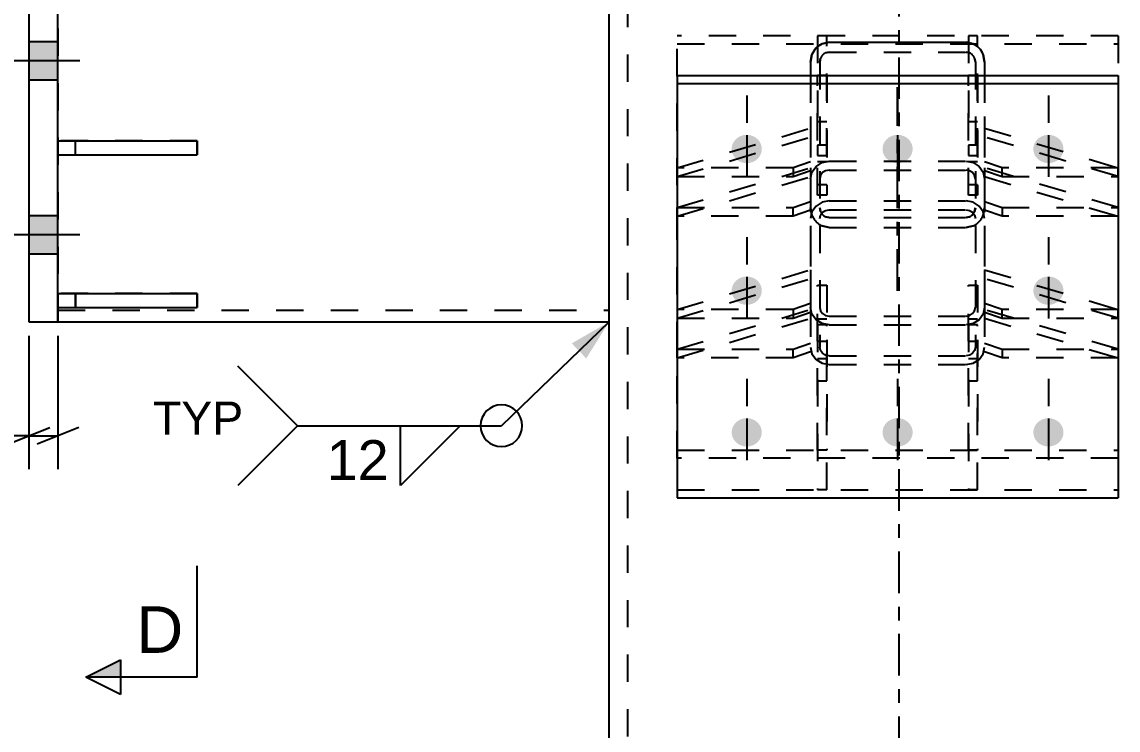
# Model space of a CAD drawing. Header units: millimetres. Extents: x 0 to 1189, y 0 to 841.
# Drawn here: x 135.3 to 214, y 686.6 to 737.5 of the extents above; entities that cross this region are included whole.
import ezdxf

# ---------------------------------------------------------------- set-up
doc = ezdxf.new("R2010")
doc.units = ezdxf.units.MM
doc.linetypes.add('DXK_LINE_DOT2', pattern=[3.9198, 1.9599, -1.9599])
doc.linetypes.add('DXK_LINE_DOT3', pattern=[5.9187, 2.979, -0.9799, 0.9799, -0.9799])
doc.styles.add('Arial', font='ARIAL.TTF', dxfattribs={"height": 0.2})
doc.styles.add('Arial Narrow', font='ARIALN.TTF', dxfattribs={"height": 0.2})

# ---------------------------------------------------------------- blocks, each defined once
blk = doc.blocks.new('Part-284935191-1264 - 1225')
at = {"color": 7, "linetype": 'DXK_LINE_DOT2'}
for p, q in [((147.877, 728.914), (137.877, 728.914)), ((137.877, 728.914), (137.877, 727.914)), ((139.127, 727.914), (139.127, 728.914)), ((147.877, 727.914), (147.877, 728.914)), ((137.877, 727.914), (147.877, 727.914))]:
    blk.add_line(p, q, dxfattribs=at)
blk = doc.blocks.new('Part-284935191-1252 - 1225')
at = {"color": 7, "linetype": 'DXK_LINE_DOT2'}
for p, q in [((182.345, 706.129), (182.345, 736.456)), ((214.012, 736.456), (182.345, 736.456)), ((214.012, 736.456), (214.012, 706.129)), ((182.345, 735.886), (214.012, 735.886)), ((182.345, 706.699), (214.012, 706.699)), ((214.012, 706.129), (182.345, 706.129))]:
    blk.add_line(p, q, dxfattribs=at)
blk = doc.blocks.new('Bolt-284935191-1291 - 1225')
at = {"linetype": 'Continuous'}
for points in [[(135.791, 736.039), (135.791, 733.289), (137.874, 733.289), (137.874, 736.039)], [(135.791, 736.039), (135.791, 733.289), (137.874, 733.289), (137.874, 736.039)], [(135.791, 723.539), (135.791, 720.789), (137.874, 720.789), (137.874, 723.539)], [(135.791, 723.539), (135.791, 720.789), (137.874, 720.789), (137.874, 723.539)]]:
    blk.add_hatch(color=1, dxfattribs=at).paths.add_polyline_path(points)
at = {"color": 1, "linetype": 'Continuous'}
for p, q in [((137.874, 736.039), (135.791, 736.039)), ((137.874, 736.039), (135.791, 736.039)), ((139.458, 734.664), (129.541, 734.664)), ((139.458, 734.664), (129.541, 734.664)), ((137.874, 733.289), (135.791, 733.289)), ((137.874, 733.289), (135.791, 733.289)), ((137.874, 723.539), (135.791, 723.539)), ((137.874, 723.539), (135.791, 723.539)), ((139.458, 722.164), (129.541, 722.164)), ((139.458, 722.164), (129.541, 722.164)), ((137.874, 720.789), (135.791, 720.789)), ((137.874, 720.789), (135.791, 720.789))]:
    blk.add_line(p, q, dxfattribs=at)
blk = doc.blocks.new('Part-284935191-1254 - 1225')
at = {"color": 7, "linetype": 'DXK_LINE_DOT2'}
for p, q in [((203.262, 715.704), (203.262, 703.849)), ((203.928, 715.704), (203.262, 715.704)), ((203.928, 703.849), (203.928, 715.704)), ((203.262, 713.281), (203.928, 713.281)), ((203.262, 711.679), (203.928, 711.679)), ((203.928, 703.849), (203.262, 703.849))]:
    blk.add_line(p, q, dxfattribs=at)
blk = doc.blocks.new('Part-284935191-1255 - 1225')
at = {"color": 7, "linetype": 'DXK_LINE_DOT2'}
for p, q in [((182.345, 713.951), (191.928, 716.801)), ((191.928, 716.801), (191.928, 713.752)), ((182.345, 713.324), (191.928, 716.174)), ((190.678, 713.951), (191.928, 714.378)), ((182.345, 713.324), (182.345, 713.951)), ((182.345, 713.951), (190.678, 713.951)), ((190.678, 713.324), (182.345, 713.324)), ((190.678, 713.324), (190.678, 713.951)), ((191.928, 713.752), (190.678, 713.324))]:
    blk.add_line(p, q, dxfattribs=at)
blk = doc.blocks.new('Part-284935191-1256 - 1225')
at = {"color": 7, "linetype": 'DXK_LINE_DOT2'}
for p, q in [((182.345, 724.13), (191.928, 726.98)), ((191.928, 726.98), (191.928, 723.931)), ((182.345, 723.504), (191.928, 726.354)), ((190.678, 724.13), (191.928, 724.558)), ((182.345, 723.504), (182.345, 724.13)), ((182.345, 724.13), (190.678, 724.13)), ((190.678, 723.504), (182.345, 723.504)), ((190.678, 723.504), (190.678, 724.13)), ((191.928, 723.931), (190.678, 723.504))]:
    blk.add_line(p, q, dxfattribs=at)
blk = doc.blocks.new('Part-284935191-1257 - 1225')
at = {"color": 7, "linetype": 'DXK_LINE_DOT2'}
for p, q in [((203.262, 706.699), (203.262, 718.555)), ((203.262, 718.555), (203.928, 718.555)), ((203.928, 718.555), (203.928, 706.699)), ((203.262, 716.132), (203.928, 716.132)), ((203.262, 714.53), (203.928, 714.53)), ((203.928, 706.699), (203.262, 706.699))]:
    blk.add_line(p, q, dxfattribs=at)
blk = doc.blocks.new('Part-284935191-1258 - 1225')
at = {"color": 7, "linetype": 'DXK_LINE_DOT2'}
for p, q in [((182.345, 716.801), (191.928, 719.651)), ((191.928, 719.651), (191.928, 716.602)), ((182.345, 716.175), (191.928, 719.025)), ((191.928, 717.229), (190.678, 716.801)), ((190.678, 716.801), (182.345, 716.801)), ((182.345, 716.801), (182.345, 716.175)), ((190.678, 716.801), (190.678, 716.175)), ((190.678, 716.175), (191.928, 716.602)), ((182.345, 716.175), (190.678, 716.175))]:
    blk.add_line(p, q, dxfattribs=at)
blk = doc.blocks.new('Part-284935191-1259 - 1225')
at = {"color": 7, "linetype": 'DXK_LINE_DOT2'}
for p, q in [((182.345, 726.981), (191.928, 729.831)), ((191.928, 729.831), (191.928, 726.782)), ((182.345, 726.354), (191.928, 729.204)), ((191.928, 727.408), (190.678, 726.981)), ((190.678, 726.981), (182.345, 726.981)), ((182.345, 726.981), (182.345, 726.354)), ((190.678, 726.981), (190.678, 726.354)), ((190.678, 726.354), (191.928, 726.782)), ((182.345, 726.354), (190.678, 726.354))]:
    blk.add_line(p, q, dxfattribs=at)
blk = doc.blocks.new('Part-284935191-1260 - 1225')
at = {"color": 2, "linetype": 'Continuous'}
for p, q in [((137.877, 717.955), (147.877, 717.955)), ((137.877, 717.955), (137.877, 716.955)), ((147.877, 717.955), (147.877, 716.955)), ((137.877, 716.955), (147.877, 716.955))]:
    blk.add_line(p, q, dxfattribs=at)
at = {"color": 7, "linetype": 'DXK_LINE_DOT2'}
blk.add_line((139.127, 716.955), (139.127, 717.955), dxfattribs=at)
blk = doc.blocks.new('Part-284935191-1261 - 1225')
at = {"color": 2, "linetype": 'Continuous'}
for p, q in [((137.877, 728.914), (147.877, 728.914)), ((137.877, 728.914), (137.877, 727.914)), ((147.877, 728.914), (147.877, 727.914)), ((137.877, 727.914), (147.877, 727.914))]:
    blk.add_line(p, q, dxfattribs=at)
at = {"color": 7, "linetype": 'DXK_LINE_DOT2'}
blk.add_line((139.127, 727.914), (139.127, 728.914), dxfattribs=at)
blk = doc.blocks.new('Part-284935191-1263 - 1225')
at = {"color": 7, "linetype": 'DXK_LINE_DOT2'}
for p, q in [((147.877, 717.955), (137.877, 717.955)), ((137.877, 717.955), (137.877, 716.955)), ((139.127, 717.955), (139.127, 716.955)), ((147.877, 716.955), (147.877, 717.955)), ((137.877, 716.955), (147.877, 716.955))]:
    blk.add_line(p, q, dxfattribs=at)
blk = doc.blocks.new('Part-284935191-1287 - 1225')
at = {"color": 7, "linetype": 'DXK_LINE_DOT3'}
blk.add_line((198.291, 412.332), (198.291, 752.967), dxfattribs=at)
at = {"color": 2, "linetype": 'Continuous'}
blk.add_line((177.458, 412.332), (177.458, 742.967), dxfattribs=at)
at = {"color": 7, "linetype": 'DXK_LINE_DOT2'}
blk.add_line((178.791, 742.967), (178.791, 412.332), dxfattribs=at)
blk = doc.blocks.new('Bolt-284935191-1292 - 1225')
at = {"color": 1, "linetype": 'DXK_LINE_DOT2'}
for p, q in [((187.345, 732.185), (187.345, 729.192)), ((198.178, 732.185), (198.178, 729.192)), ((209.012, 732.185), (209.012, 729.192)), ((187.345, 722.005), (187.345, 719.012)), ((209.012, 722.005), (209.012, 719.012)), ((187.345, 711.825), (187.345, 708.832)), ((198.178, 711.825), (198.178, 708.832)), ((209.012, 711.825), (209.012, 708.832))]:
    blk.add_line(p, q, dxfattribs=at)
blk = doc.blocks.new('Part-284935191-1307 - 1225')
at = {"color": 7, "linetype": 'DXK_LINE_DOT2'}
for p, q in [((193.262, 736.001), (192.752, 735.893)), ((193.007, 735.238), (193.262, 735.292)), ((193.262, 736.001), (203.095, 736.001)), ((193.262, 735.292), (203.095, 735.292)), ((203.605, 735.893), (203.095, 736.001)), ((203.095, 735.292), (203.35, 735.238)), ((192.03, 735.125), (191.928, 734.582)), ((191.928, 734.582), (191.928, 716.957)), ((192.595, 734.582), (192.646, 734.854)), ((192.595, 734.582), (192.595, 716.957)), ((203.711, 734.854), (203.762, 734.582)), ((203.762, 734.582), (203.762, 716.957)), ((204.428, 734.582), (204.327, 735.125)), ((204.428, 734.582), (204.428, 716.957)), ((192.752, 727.355), (193.262, 727.451)), ((193.262, 727.451), (203.095, 727.451)), ((203.095, 727.451), (203.605, 727.355)), ((191.928, 726.198), (192.03, 726.677)), ((192.03, 726.677), (192.319, 727.084)), ((192.319, 727.084), (192.752, 727.355)), ((192.79, 726.641), (192.646, 726.437)), ((193.007, 726.777), (192.79, 726.641)), ((193.262, 726.824), (193.007, 726.777)), ((193.262, 726.824), (203.095, 726.824)), ((203.35, 726.777), (203.095, 726.824)), ((203.567, 726.641), (203.35, 726.777)), ((203.711, 726.437), (203.567, 726.641)), ((203.605, 727.355), (204.038, 727.084)), ((204.038, 727.084), (204.327, 726.677)), ((204.327, 726.677), (204.428, 726.198)), ((192.646, 726.437), (192.595, 726.198)), ((203.762, 726.198), (203.711, 726.437)), ((191.928, 724.118), (192.03, 723.575)), ((192.646, 723.846), (192.595, 724.118)), ((193.262, 723.408), (193.007, 723.462)), ((203.35, 723.462), (203.095, 723.408)), ((203.762, 724.118), (203.711, 723.846)), ((204.327, 723.575), (204.428, 724.118)), ((192.752, 722.807), (193.262, 722.699)), ((193.262, 723.408), (203.095, 723.408)), ((193.262, 722.699), (203.095, 722.699)), ((203.095, 722.699), (203.605, 722.807)), ((192.03, 716.478), (191.928, 716.957)), ((192.319, 716.071), (192.03, 716.478)), ((192.595, 716.957), (192.646, 716.718)), ((192.646, 716.718), (192.79, 716.514)), ((192.79, 716.514), (193.007, 716.379)), ((193.007, 716.379), (193.262, 716.331)), ((203.095, 716.331), (203.35, 716.379)), ((203.35, 716.379), (203.567, 716.514)), ((203.567, 716.514), (203.711, 716.718)), ((203.711, 716.718), (203.762, 716.957)), ((204.327, 716.478), (204.038, 716.071)), ((204.428, 716.957), (204.327, 716.478)), ((192.752, 715.8), (192.319, 716.071)), ((193.262, 715.705), (192.752, 715.8)), ((193.262, 716.331), (203.095, 716.331)), ((193.262, 715.705), (203.095, 715.705)), ((203.605, 715.8), (203.095, 715.705)), ((204.038, 716.071), (203.605, 715.8))]:
    blk.add_line(p, q, dxfattribs=at)
at = {"color": 7, "linetype": 'DXK_LINE_DOT3'}
blk.add_line((198.178, 718.157), (198.178, 732.77), dxfattribs=at)
at = {"color": 7, "linetype": 'DXK_LINE_DOT2'}
for centre, radius, start, end in [((193.32, 734.636), 1.379, 114.31996, 159.24169), ((203.037, 734.636), 1.379, 20.75831, 65.68004), ((193.291, 734.609), 0.69, 114.31996, 159.24169), ((203.066, 734.609), 0.69, 20.75831, 65.68004), ((193.32, 724.063), 1.379, 200.75831, 245.68004), ((193.291, 724.091), 0.69, 200.75831, 245.68004), ((203.066, 724.091), 0.69, 294.31996, 339.24169), ((203.037, 724.063), 1.379, 294.31996, 339.24169)]:
    blk.add_arc(centre, radius, start, end, dxfattribs=at)
blk = doc.blocks.new('Part-284935191-1357 - 1225')
at = {"color": 2, "linetype": 'Continuous'}
for p, q in [((135.791, 740.914), (135.791, 715.914)), ((137.874, 740.914), (135.791, 740.914)), ((137.874, 715.914), (137.874, 740.914)), ((135.791, 715.914), (137.874, 715.914))]:
    blk.add_line(p, q, dxfattribs=at)
blk = doc.blocks.new('Part-284935191-1439 - 1225')
at = {"color": 2, "linetype": 'Continuous'}
for p, q in [((177.458, 740.914), (137.874, 740.914)), ((137.874, 715.914), (177.458, 715.914))]:
    blk.add_line(p, q, dxfattribs=at)
at = {"color": 7, "linetype": 'DXK_LINE_DOT2'}
for p, q in [((137.874, 740.914), (137.874, 715.914)), ((177.458, 715.914), (177.458, 740.914)), ((177.458, 740.08), (137.874, 740.08)), ((137.874, 716.747), (177.458, 716.747))]:
    blk.add_line(p, q, dxfattribs=at)
blk = doc.blocks.new('Part-284935191-1472 - 1225')
at = {"color": 2, "linetype": 'Continuous'}
for p, q in [((192.752, 735.893), (193.262, 736.001)), ((193.262, 736.001), (203.095, 736.001)), ((203.095, 736.001), (203.605, 735.893)), ((191.928, 734.582), (192.03, 735.125)), ((191.928, 734.582), (191.928, 733.606)), ((204.327, 735.125), (204.428, 734.582)), ((204.428, 734.582), (204.428, 733.606))]:
    blk.add_line(p, q, dxfattribs=at)
at = {"color": 7, "linetype": 'DXK_LINE_DOT2'}
for p, q in [((193.262, 735.292), (193.007, 735.238)), ((193.262, 735.292), (203.095, 735.292)), ((203.35, 735.238), (203.095, 735.292)), ((192.646, 734.854), (192.595, 734.582)), ((192.595, 734.582), (192.595, 714.107)), ((203.762, 734.582), (203.711, 734.854)), ((203.762, 734.582), (203.762, 714.107)), ((191.928, 733.606), (191.928, 714.107)), ((204.428, 733.606), (204.428, 714.107)), ((192.319, 724.233), (192.03, 723.827)), ((192.752, 724.505), (192.319, 724.233)), ((193.262, 724.6), (192.752, 724.505)), ((193.262, 724.6), (203.095, 724.6)), ((203.605, 724.505), (203.095, 724.6)), ((204.038, 724.233), (203.605, 724.505)), ((204.327, 723.827), (204.038, 724.233)), ((192.03, 723.575), (191.928, 724.118)), ((192.03, 723.827), (191.928, 723.347)), ((192.595, 724.118), (192.646, 723.846)), ((192.595, 723.347), (192.646, 723.587)), ((192.646, 723.587), (192.79, 723.79)), ((192.79, 723.79), (193.007, 723.926)), ((193.007, 723.926), (193.262, 723.974)), ((193.007, 723.462), (193.262, 723.408)), ((193.262, 723.974), (203.095, 723.974)), ((203.095, 723.974), (203.35, 723.926)), ((203.095, 723.408), (203.35, 723.462)), ((203.35, 723.926), (203.567, 723.79)), ((203.567, 723.79), (203.711, 723.587)), ((203.711, 723.846), (203.762, 724.118)), ((203.711, 723.587), (203.762, 723.347)), ((204.428, 724.118), (204.327, 723.575)), ((204.428, 723.347), (204.327, 723.827)), ((193.262, 722.699), (192.752, 722.807)), ((193.262, 723.408), (203.095, 723.408)), ((193.262, 722.699), (203.095, 722.699)), ((203.605, 722.807), (203.095, 722.699)), ((191.928, 714.107), (192.03, 713.628)), ((192.646, 713.867), (192.595, 714.107)), ((203.762, 714.107), (203.711, 713.867)), ((204.327, 713.628), (204.428, 714.107)), ((192.03, 713.628), (192.319, 713.221)), ((192.319, 713.221), (192.752, 712.949)), ((192.79, 713.664), (192.646, 713.867)), ((193.007, 713.528), (192.79, 713.664)), ((193.262, 713.481), (193.007, 713.528)), ((193.262, 713.481), (203.095, 713.481)), ((203.35, 713.528), (203.095, 713.481)), ((203.567, 713.664), (203.35, 713.528)), ((203.711, 713.867), (203.567, 713.664)), ((203.605, 712.949), (204.038, 713.221)), ((204.038, 713.221), (204.327, 713.628)), ((192.752, 712.949), (193.262, 712.854)), ((193.262, 712.854), (203.095, 712.854)), ((203.095, 712.854), (203.605, 712.949))]:
    blk.add_line(p, q, dxfattribs=at)
at = {"color": 2, "linetype": 'Continuous'}
for centre, start, end in [((193.32, 734.636), 114.31995, 159.24168), ((203.037, 734.636), 20.75832, 65.68005)]:
    blk.add_arc(centre, 1.379, start, end, dxfattribs=at)
at = {"color": 7, "linetype": 'DXK_LINE_DOT2'}
for centre, radius, start, end in [((193.291, 734.609), 0.69, 114.31995, 159.24168), ((203.066, 734.609), 0.69, 20.75832, 65.68005), ((193.32, 724.064), 1.379, 200.75832, 245.68005), ((193.291, 724.091), 0.69, 200.75832, 245.68005), ((203.066, 724.091), 0.69, 294.31995, 339.24168), ((203.037, 724.064), 1.379, 294.31995, 339.24168)]:
    blk.add_arc(centre, radius, start, end, dxfattribs=at)
blk = doc.blocks.new('Part-284935191-1478 - 1225')
at = {"color": 2, "linetype": 'Continuous'}
for p, q in [((182.345, 733.606), (214.012, 733.606)), ((182.345, 733.606), (182.345, 703.279)), ((182.345, 733.036), (214.012, 733.036)), ((214.012, 733.606), (214.012, 703.279)), ((182.345, 703.279), (214.012, 703.279))]:
    blk.add_line(p, q, dxfattribs=at)
at = {"color": 7, "linetype": 'DXK_LINE_DOT2'}
blk.add_line((182.345, 703.849), (214.012, 703.849), dxfattribs=at)
blk = doc.blocks.new('Bolt-284935191-1479 - 1225')
at = {"linetype": 'Continuous'}
for points in [[(187.345, 729.355), (187.57, 729.333), (187.786, 729.267), (187.982, 729.161), (188.15, 729.018), (188.283, 728.846), (188.375, 728.652), (188.423, 728.444), (188.423, 728.231), (188.375, 728.023), (188.283, 727.828), (188.15, 727.656), (187.982, 727.514), (187.786, 727.407), (187.57, 727.341), (187.345, 727.319), (187.12, 727.341), (186.905, 727.407), (186.708, 727.514), (186.54, 727.656), (186.407, 727.828), (186.315, 728.023), (186.268, 728.231), (186.268, 728.444), (186.315, 728.652), (186.407, 728.846), (186.54, 729.018), (186.708, 729.161), (186.905, 729.267), (187.12, 729.333)], [(198.178, 729.355), (198.404, 729.333), (198.619, 729.267), (198.815, 729.161), (198.984, 729.018), (199.117, 728.846), (199.209, 728.652), (199.256, 728.444), (199.256, 728.231), (199.209, 728.023), (199.117, 727.828), (198.984, 727.656), (198.815, 727.514), (198.619, 727.407), (198.404, 727.341), (198.178, 727.319), (197.953, 727.341), (197.738, 727.407), (197.542, 727.514), (197.373, 727.656), (197.24, 727.828), (197.148, 728.023), (197.101, 728.231), (197.101, 728.444), (197.148, 728.652), (197.24, 728.846), (197.373, 729.018), (197.542, 729.161), (197.738, 729.267), (197.953, 729.333)], [(209.012, 729.355), (209.237, 729.333), (209.452, 729.267), (209.649, 729.161), (209.817, 729.018), (209.95, 728.846), (210.042, 728.652), (210.089, 728.444), (210.089, 728.231), (210.042, 728.023), (209.95, 727.828), (209.817, 727.656), (209.649, 727.514), (209.452, 727.407), (209.237, 727.341), (209.012, 727.319), (208.787, 727.341), (208.571, 727.407), (208.375, 727.514), (208.207, 727.656), (208.074, 727.828), (207.982, 728.023), (207.934, 728.231), (207.934, 728.444), (207.982, 728.652), (208.074, 728.846), (208.207, 729.018), (208.375, 729.161), (208.571, 729.267), (208.787, 729.333)], [(187.345, 719.175), (187.57, 719.153), (187.786, 719.087), (187.982, 718.981), (188.15, 718.838), (188.283, 718.666), (188.375, 718.472), (188.423, 718.264), (188.423, 718.051), (188.375, 717.843), (188.283, 717.648), (188.15, 717.476), (187.982, 717.334), (187.786, 717.227), (187.57, 717.161), (187.345, 717.139), (187.12, 717.161), (186.905, 717.227), (186.708, 717.334), (186.54, 717.476), (186.407, 717.648), (186.315, 717.843), (186.268, 718.051), (186.268, 718.264), (186.315, 718.472), (186.407, 718.666), (186.54, 718.838), (186.708, 718.981), (186.905, 719.087), (187.12, 719.153)], [(209.012, 719.175), (209.237, 719.153), (209.452, 719.087), (209.649, 718.981), (209.817, 718.838), (209.95, 718.666), (210.042, 718.472), (210.089, 718.264), (210.089, 718.051), (210.042, 717.843), (209.95, 717.648), (209.817, 717.476), (209.649, 717.334), (209.452, 717.227), (209.237, 717.161), (209.012, 717.139), (208.787, 717.161), (208.571, 717.227), (208.375, 717.334), (208.207, 717.476), (208.074, 717.648), (207.982, 717.843), (207.934, 718.051), (207.934, 718.264), (207.982, 718.472), (208.074, 718.666), (208.207, 718.838), (208.375, 718.981), (208.571, 719.087), (208.787, 719.153)], [(187.345, 708.995), (187.57, 708.973), (187.786, 708.907), (187.982, 708.801), (188.15, 708.658), (188.283, 708.486), (188.375, 708.292), (188.423, 708.084), (188.423, 707.871), (188.375, 707.663), (188.283, 707.468), (188.15, 707.296), (187.982, 707.154), (187.786, 707.047), (187.57, 706.981), (187.345, 706.959), (187.12, 706.981), (186.905, 707.047), (186.708, 707.154), (186.54, 707.296), (186.407, 707.468), (186.315, 707.663), (186.268, 707.871), (186.268, 708.084), (186.315, 708.292), (186.407, 708.486), (186.54, 708.658), (186.708, 708.801), (186.905, 708.907), (187.12, 708.973)], [(198.178, 708.995), (198.404, 708.973), (198.619, 708.907), (198.815, 708.801), (198.984, 708.658), (199.117, 708.486), (199.209, 708.292), (199.256, 708.084), (199.256, 707.871), (199.209, 707.663), (199.117, 707.468), (198.984, 707.296), (198.815, 707.154), (198.619, 707.047), (198.404, 706.981), (198.178, 706.959), (197.953, 706.981), (197.738, 707.047), (197.542, 707.154), (197.373, 707.296), (197.24, 707.468), (197.148, 707.663), (197.101, 707.871), (197.101, 708.084), (197.148, 708.292), (197.24, 708.486), (197.373, 708.658), (197.542, 708.801), (197.738, 708.907), (197.953, 708.973)], [(209.012, 708.995), (209.237, 708.973), (209.452, 708.907), (209.649, 708.801), (209.817, 708.658), (209.95, 708.486), (210.042, 708.292), (210.089, 708.084), (210.089, 707.871), (210.042, 707.663), (209.95, 707.468), (209.817, 707.296), (209.649, 707.154), (209.452, 707.047), (209.237, 706.981), (209.012, 706.959), (208.787, 706.981), (208.571, 707.047), (208.375, 707.154), (208.207, 707.296), (208.074, 707.468), (207.982, 707.663), (207.934, 707.871), (207.934, 708.084), (207.982, 708.292), (208.074, 708.486), (208.207, 708.658), (208.375, 708.801), (208.571, 708.907), (208.787, 708.973)]]:
    blk.add_hatch(color=1, dxfattribs=at).paths.add_polyline_path(points)
at = {"color": 1, "linetype": 'Continuous'}
for p, q in [((187.345, 729.335), (187.345, 726.342)), ((198.178, 729.335), (198.178, 726.342)), ((209.012, 729.335), (209.012, 726.342)), ((187.345, 719.155), (187.345, 716.162)), ((209.012, 719.155), (209.012, 716.162)), ((187.345, 708.975), (187.345, 705.982)), ((198.178, 708.975), (198.178, 705.982)), ((209.012, 708.975), (209.012, 705.982))]:
    blk.add_line(p, q, dxfattribs=at)
blk = doc.blocks.new('Part-284935191-1514 - 1225')
at = {"color": 7, "linetype": 'DXK_LINE_DOT2'}
for p, q in [((204.428, 719.651), (204.428, 716.602)), ((204.428, 719.651), (214.012, 716.801)), ((214.012, 716.175), (204.428, 719.025)), ((205.678, 716.801), (204.428, 717.229)), ((204.428, 716.602), (205.678, 716.175)), ((205.678, 716.175), (205.678, 716.801)), ((214.012, 716.801), (205.678, 716.801)), ((214.012, 716.175), (214.012, 716.801)), ((205.678, 716.175), (214.012, 716.175))]:
    blk.add_line(p, q, dxfattribs=at)
blk = doc.blocks.new('Part-284935191-1515 - 1225')
at = {"color": 7, "linetype": 'DXK_LINE_DOT2'}
for p, q in [((204.428, 729.831), (204.428, 726.782)), ((204.428, 729.831), (214.012, 726.981)), ((214.012, 726.354), (204.428, 729.204)), ((205.678, 726.981), (204.428, 727.408)), ((204.428, 726.782), (205.678, 726.354)), ((205.678, 726.354), (205.678, 726.981)), ((214.012, 726.981), (205.678, 726.981)), ((214.012, 726.354), (214.012, 726.981)), ((205.678, 726.354), (214.012, 726.354))]:
    blk.add_line(p, q, dxfattribs=at)
blk = doc.blocks.new('Part-284935191-1516 - 1225')
at = {"color": 7, "linetype": 'DXK_LINE_DOT2'}
for p, q in [((192.428, 706.699), (192.428, 718.555)), ((192.428, 718.555), (193.095, 718.555)), ((193.095, 718.555), (193.095, 706.699)), ((192.428, 716.132), (193.095, 716.132)), ((192.428, 714.53), (193.095, 714.53)), ((193.095, 706.699), (192.428, 706.699))]:
    blk.add_line(p, q, dxfattribs=at)
blk = doc.blocks.new('Part-284935191-1517 - 1225')
at = {"color": 7, "linetype": 'DXK_LINE_DOT2'}
for p, q in [((192.428, 736.456), (192.428, 727.878)), ((193.095, 736.456), (192.428, 736.456)), ((193.095, 727.878), (193.095, 736.456)), ((192.428, 730.301), (193.095, 730.301)), ((192.428, 728.625), (193.095, 728.625)), ((192.428, 727.878), (193.095, 727.878))]:
    blk.add_line(p, q, dxfattribs=at)
blk = doc.blocks.new('Part-284935191-1518 - 1225')
at = {"color": 7, "linetype": 'DXK_LINE_DOT2'}
for p, q in [((203.262, 736.456), (203.262, 727.878)), ((203.928, 736.456), (203.262, 736.456)), ((203.928, 727.878), (203.928, 736.456)), ((203.262, 730.301), (203.928, 730.301)), ((203.262, 728.625), (203.928, 728.625)), ((203.262, 727.878), (203.928, 727.878))]:
    blk.add_line(p, q, dxfattribs=at)
blk = doc.blocks.new('Part-284935191-1519 - 1225')
at = {"color": 7, "linetype": 'DXK_LINE_DOT2'}
for p, q in [((204.428, 726.98), (204.428, 723.931)), ((214.012, 724.13), (204.428, 726.98)), ((204.428, 726.354), (214.012, 723.504)), ((204.428, 724.558), (205.678, 724.13)), ((205.678, 723.504), (204.428, 723.931)), ((205.678, 724.13), (214.012, 724.13)), ((205.678, 724.13), (205.678, 723.504)), ((214.012, 723.504), (205.678, 723.504)), ((214.012, 724.13), (214.012, 723.504))]:
    blk.add_line(p, q, dxfattribs=at)
blk = doc.blocks.new('Part-284935191-1520 - 1225')
at = {"color": 7, "linetype": 'DXK_LINE_DOT2'}
for p, q in [((204.428, 716.801), (204.428, 713.752)), ((214.012, 713.951), (204.428, 716.801)), ((204.428, 716.174), (214.012, 713.324)), ((204.428, 714.378), (205.678, 713.951)), ((205.678, 713.324), (204.428, 713.752)), ((205.678, 713.951), (214.012, 713.951)), ((205.678, 713.951), (205.678, 713.324)), ((214.012, 713.324), (205.678, 713.324)), ((214.012, 713.951), (214.012, 713.324))]:
    blk.add_line(p, q, dxfattribs=at)
blk = doc.blocks.new('Part-284935191-1521 - 1225')
at = {"color": 2, "linetype": 'Continuous'}
blk.add_line((193.095, 733.606), (192.428, 733.606), dxfattribs=at)
at = {"color": 7, "linetype": 'DXK_LINE_DOT2'}
for p, q in [((192.428, 725.028), (192.428, 733.606)), ((193.095, 733.606), (193.095, 725.028)), ((192.428, 727.45), (193.095, 727.45)), ((192.428, 725.775), (193.095, 725.775)), ((193.095, 725.028), (192.428, 725.028))]:
    blk.add_line(p, q, dxfattribs=at)
blk = doc.blocks.new('Part-284935191-1522 - 1225')
at = {"color": 2, "linetype": 'Continuous'}
blk.add_line((203.928, 733.606), (203.262, 733.606), dxfattribs=at)
at = {"color": 7, "linetype": 'DXK_LINE_DOT2'}
for p, q in [((203.262, 725.028), (203.262, 733.606)), ((203.928, 733.606), (203.928, 725.028)), ((203.262, 727.45), (203.928, 727.45)), ((203.262, 725.775), (203.928, 725.775)), ((203.928, 725.028), (203.262, 725.028))]:
    blk.add_line(p, q, dxfattribs=at)
blk = doc.blocks.new('Part-284935191-1523 - 1225')
at = {"color": 7, "linetype": 'DXK_LINE_DOT2'}
for p, q in [((192.428, 715.704), (192.428, 703.849)), ((193.095, 715.704), (192.428, 715.704)), ((193.095, 703.849), (193.095, 715.704)), ((192.428, 713.281), (193.095, 713.281)), ((192.428, 711.679), (193.095, 711.679)), ((193.095, 703.849), (192.428, 703.849))]:
    blk.add_line(p, q, dxfattribs=at)
blk = doc.blocks.new('StraightDimension-284935191-1774 - 1225')
at = {"color": 7, "linetype": 'Continuous'}
for p, q in [((135.791, 714.914), (135.791, 705.327)), ((137.874, 714.914), (137.874, 705.327)), ((135.791, 707.727), (129.885, 707.727)), ((135.791, 707.727), (129.885, 707.727)), ((134.291, 707.127), (137.291, 708.327)), ((135.791, 707.727), (137.874, 707.727)), ((139.374, 708.327), (136.374, 707.127))]:
    blk.add_line(p, q, dxfattribs=at)
at = {"color": 0}
blk.add_wipeout([(135.266, 708.477), (135.266, 712.677), (130.41, 712.677), (130.41, 708.477)], dxfattribs=at)
at = {"color": 3, "style": 'Arial Narrow'}
blk.add_text('25', height=2.8633, dxfattribs=at).set_placement((131.01, 709.077))
blk = doc.blocks.new('SectionMark-284935191-2063 - 1225')
at = {"linetype": 'Continuous'}
for points in [[(142.377, 760.869), (142.377, 759.619), (139.877, 760.869)], [(142.377, 691.634), (142.377, 690.384), (139.877, 690.383)]]:
    blk.add_hatch(color=6, dxfattribs=at).paths.add_polyline_path(points)
at = {"color": 6, "linetype": 'Continuous'}
for p, q in [((139.877, 760.869), (142.377, 762.119)), ((142.377, 759.619), (142.377, 762.119)), ((147.877, 760.869), (139.877, 760.869)), ((139.877, 760.869), (142.377, 759.619)), ((147.877, 760.869), (147.877, 752.869)), ((147.877, 690.383), (147.877, 698.383)), ((139.877, 690.383), (142.377, 691.634)), ((142.377, 691.634), (142.377, 689.134)), ((147.877, 690.383), (139.877, 690.383)), ((142.377, 689.134), (139.877, 690.383))]:
    blk.add_line(p, q, dxfattribs=at)
at = {"color": 0, "linetype": 'Continuous'}
for points in [[(146.877, 755.619), (146.877, 759.119), (143.506, 759.119), (143.506, 755.619)], [(146.877, 692.133), (146.877, 695.633), (143.506, 695.633), (143.506, 692.133)]]:
    blk.add_wipeout(points, dxfattribs=at)
at = {"color": 3, "linetype": 'Continuous', "style": 'Arial'}
for p in [(143.506, 755.619), (143.506, 692.133)]:
    blk.add_text('D', height=3.343, dxfattribs=at).set_placement(p)
blk = doc.blocks.new('WeldMark-284935191-2071 - 1225')
at = {"linetype": 'Continuous'}
blk.add_hatch(color=30, dxfattribs=at).paths.add_polyline_path([(174.778, 714.37), (177.458, 715.914), (175.82, 713.291)])
at = {"color": 30, "linetype": 'Continuous'}
for p in [(177.458, 715.914), (155.077, 708.451)]:
    blk.add_line(p, (169.725, 708.451), dxfattribs=at)
at = {"color": 3, "linetype": 'Continuous'}
for p, q in [((155.077, 708.451), (150.792, 712.736)), ((155.077, 708.451), (150.792, 704.165)), ((162.482, 708.451), (166.767, 708.451)), ((166.767, 708.451), (162.482, 704.165)), ((162.482, 704.165), (162.482, 708.451))]:
    blk.add_line(p, q, dxfattribs=at)
for start, end in [(90, 270), (270, 90)]:
    blk.add_arc((169.725, 708.451), 1.5, start, end, dxfattribs=at)
at = {"color": 0}
blk.add_wipeout([(161.825, 704.351), (161.825, 707.751), (156.977, 707.751), (156.977, 704.351)], dxfattribs=at)
at = {"color": 3, "style": 'Arial'}
blk.add_text('12', height=2.8652, dxfattribs=at).set_placement((157.177, 704.551))
at = {"color": 0, "linetype": 'Continuous'}
blk.add_wipeout([(151.177, 707.801), (151.177, 710.301), (144.698, 710.301), (144.698, 707.801)], dxfattribs=at)
blk.add_wipeout([(151.177, 707.801), (151.177, 710.301), (144.698, 710.301), (144.698, 707.801)], dxfattribs=at)
at = {"color": 3, "linetype": 'Continuous', "style": 'Arial'}
blk.add_text('TYP', height=2.3877, dxfattribs=at).set_placement((144.698, 707.801))

msp = doc.modelspace()

# ---------------------------------------------------------------- block references
for name in ['Part-284935191-1287 - 1225', 'Part-284935191-1357 - 1225', 'Part-284935191-1439 - 1225', 'Part-284935191-1252 - 1225', 'Part-284935191-1517 - 1225', 'Part-284935191-1518 - 1225', 'Bolt-284935191-1291 - 1225', 'Part-284935191-1307 - 1225', 'Part-284935191-1472 - 1225', 'Part-284935191-1478 - 1225', 'Part-284935191-1521 - 1225', 'Part-284935191-1522 - 1225', 'Bolt-284935191-1292 - 1225', 'Part-284935191-1259 - 1225', 'Part-284935191-1515 - 1225', 'Bolt-284935191-1479 - 1225', 'Part-284935191-1264 - 1225', 'Part-284935191-1261 - 1225', 'Part-284935191-1256 - 1225', 'Part-284935191-1519 - 1225', 'Part-284935191-1258 - 1225', 'Part-284935191-1514 - 1225', 'Part-284935191-1260 - 1225', 'Part-284935191-1263 - 1225', 'Part-284935191-1516 - 1225', 'Part-284935191-1257 - 1225', 'Part-284935191-1255 - 1225', 'Part-284935191-1520 - 1225', 'Part-284935191-1523 - 1225', 'Part-284935191-1254 - 1225', 'StraightDimension-284935191-1774 - 1225']:
    msp.add_blockref(name, (0, 0))

# ---------------------------------------------------------------- next in the draw order: block references
msp.add_blockref('SectionMark-284935191-2063 - 1225', (0, 0))

# ---------------------------------------------------------------- next in the draw order: block references
msp.add_blockref('WeldMark-284935191-2071 - 1225', (0, 0))

doc.saveas('drawing.dxf')
